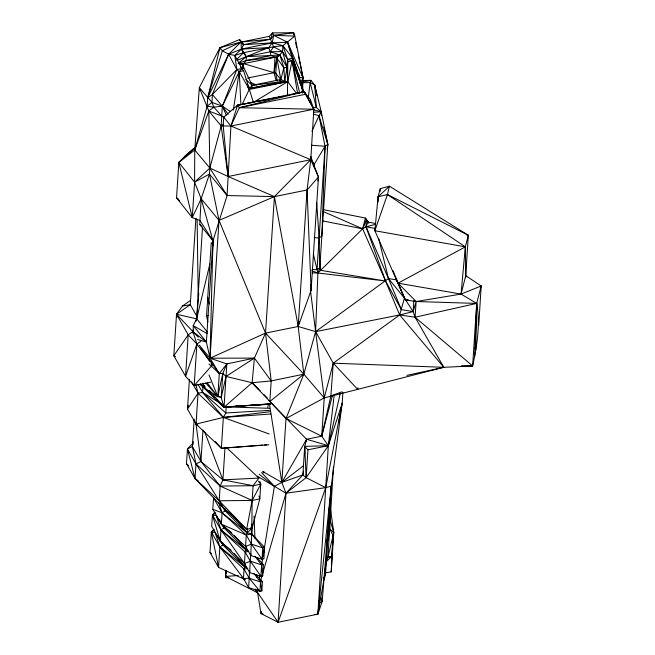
<?xml version="1.0" encoding="UTF-8"?>
<svg xmlns="http://www.w3.org/2000/svg" width="655" height="655" viewBox="0 0 655 655"><rect width="100%" height="100%" fill="white"/><g stroke="black" fill="none" stroke-linecap="round" stroke-linejoin="round"><path stroke-width="0.98" d="M226.565 447.643L258.881 478.084L253.1 485.715L252.142 500.436L251.741 535.135M252.159 523.975L250.759 555.53L262 559.231L263.883 558.846L264.62 547.465L251.774 533.915L247.148 532.842L222.094 512.816L212.801 509.262L213.546 497.882L222.094 512.816L246.272 535.029L251.495 544.158L262 559.231L264.62 547.465L262.696 547.154M287.471 95.474L287.782 61.758L287.553 59.245L282.911 45.653L272.234 42.853L243.504 44.704L239.443 39.611L219.924 47.7L199.341 87.623L194.748 150.003L194.584 182.172L192.275 217.616L199.939 220.473L212.957 240.819L210.018 358.203L219.294 373.596L217.796 396.627L221.194 397.593L224.026 407.254L271.047 403.832L226.204 406.886L225.803 412.986L223.363 417.448L221.357 448.266L268.828 444.81M242.481 69.553L242.547 64.82L246.19 60.555L246.223 56.657L244.159 52.556L241.408 49.117L241.024 42.002L219.924 47.7L207.701 97.759L207.152 106.241L194.748 150.003L178.84 162.407L176.531 197.851L192.275 217.616L201.167 198.743L209.453 174.074L209.846 168.073L208.822 111.006L199.341 87.623L211.983 102.385L213.8 107.125L221.668 115.992L224.035 117.482M326.722 539.671L326.436 560.05L325.486 575.139L323.947 579.56L317.88 614.177L278.097 622.25L261.001 613.571L257.047 589.475M251.315 535.119L251.454 525.981M325.838 563.046L327.918 557.52L333.436 466.851M249.49 571.75L248.671 587.592L259.912 591.285L261.836 590.9L262.442 581.583L255.687 574.443M249.711 570.734L249.645 572.593L260.895 576.285L262.671 575.925L263.408 564.544L256.768 557.389M212.392 257.783L212.957 240.819L227.089 195.542L230.928 126.038L237.569 105.209L304.207 91.684L310.396 99.544L313.835 109.213L310.773 159.714L307.072 189.999L298.189 326.485L303.822 374.193L286.006 418.52L281.846 482.399L285.989 493.199L278.097 622.25L255.155 589.001M330.407 508.264L333.772 532.54L333.1 535.479L331.209 571.905L325.232 572.789M474.703 356.312L476.701 303.412L481.179 285.973L465.762 275.673L465.337 246.853L468.317 235.26L389.447 186.216L380.268 188.607L378.066 196.811L374.873 230.732L405.248 299.851L416.154 301.529L476.701 303.412C480.442 324.315 477.102 345.431 472.632 365.94L443.812 367.308L333.248 363.189L315.612 331.635L310.495 290.664M250.644 554.687L249.645 572.593L244.421 563.472L220.989 529.879L212.433 514.945L215.094 512.169M250.832 553.663L250.759 555.53L245.535 546.409L221.357 524.197L212.801 509.262M313.319 254.025L317.896 273.012L315.612 331.635L324.233 397.921L321.736 436.181L328.335 445.67L317.88 614.177L314.891 614.439M310.716 156.676L310.773 159.714L274.412 196.615L265.521 333.1L254.402 358.105L226.843 363.918L210.018 358.203L206.399 342.041L212.957 240.819L199.742 224.436L201.167 198.743L194.584 182.172L178.84 162.407L184.669 156.463L195.788 146.908M230.404 111.547L222.307 106.175L213.8 107.125L207.152 106.241L211.983 102.385L212.384 94.492L228.636 54.226L241.024 42.002L222.356 50.787L207.701 97.759L212.384 94.492L236.856 69.536L241.924 68.505L243.586 70.724L253.395 102.393L237.569 105.209L223.723 117.139L223.175 125.621L228.112 176.506L274.412 196.615L307.072 189.999L318.477 176.989L310.896 156.954M303.306 91.831L302.635 86.861L303.183 78.379L294.84 36.074L293.579 32.75L273.724 35.362L270.63 39.202L243.504 44.704L241.408 49.117L234.777 55.429L236.856 69.536L222.307 106.175L221.169 125.948L228.112 176.506L310.773 159.714L314.13 164.421L314.334 167.443M226.008 575.72L225.885 577.743L228.923 577.653M226.122 573.706L226.294 570.677M193.135 333.493L193.258 325.658L196.68 318.739L209.887 263.867M209.051 363.983L219.294 373.596L222.839 373.375L226.032 376.437L252.109 382.741L286.006 418.52L324.233 397.921L443.812 367.308L399.656 314.949L385.549 281.003L366.022 226.81L366.423 220.006L365.416 218.049L323.398 209.674M478.731 325.535L481.179 285.973L461.046 294.087L416.154 301.529L398.019 283.173L396.725 279.988L388.464 278.531L315.612 331.635L303.822 374.193L269.852 401.49L268.886 400.41M190.531 300.424L182.442 306.057L176.522 314.253L188.198 334.836L185.561 376.306L194.191 385.517L210.648 382.176M189.426 379.294L187.486 409.138L196.041 424.063L221.357 448.266L262.598 445.081M202.51 227.203L196.68 318.739L195.87 321.49M207.864 321.916L206.571 315.841L211.246 242.653L213.227 245.126M299.016 79.836L299.204 76.872L287.594 42.256L273.724 35.362L272.521 32.897L269.213 36.369L241.72 41.953L239.443 39.611L243.504 44.704L241.72 41.953L270.63 39.202L272.521 32.897L293.579 32.75L293.997 34.731M329.154 516.934L329.776 529.043L333.1 535.479L331.766 556.463L325.985 561.867M380.08 191.563L380.268 188.607M413.87 300.612L413.174 311.575L415.041 317.216L443.812 367.308L406.919 375.364M465.631 277.712L468.317 235.26L387.433 194.535L378.066 196.811L378.205 201.92M195.894 218.32L190.278 304.673L176.522 314.253L173.821 355.731L185.561 376.306L196.893 344.039L200.921 341.23M194.183 419.094L192.382 446.554L195.992 463.896L195.018 478.568L222.463 507.134L246.64 529.346L252.142 528.036L259.814 498.881L260.772 484.16L259.961 481.556M202.96 386.294L202.559 392.394L223.363 417.448L269.23 434.003M203.009 429.967L200.929 461.488L220.154 486.075L252.142 500.436L259.814 498.881L258.971 496.023M223.445 124.303L221.169 125.948L209.846 168.073L194.584 182.172L209.453 174.074L219.024 220.375L210.018 358.203L254.402 358.105L271.186 380.907L269.852 401.49M245.117 579.601L218.549 567.369L209.993 552.435L211.328 532.007L213.98 529.232M243.308 68.464L243.619 63.65L275.018 57.272L279.841 54.889L282.526 51.557L282.911 45.653L294.84 36.074L273.724 35.362L272.234 42.853L268.624 47.586L236.815 60.456M200.152 384.428L224.026 407.254L226.843 363.918L219.294 373.596L200.831 348.165M225.033 447.275L222.913 479.861L220.154 486.075L219.196 500.788L222.463 507.134L236.529 518.817M211.966 533.833L211.328 532.007L215.11 532.621L219.875 546.941L218.549 567.369L211.328 532.007L214.717 530.198M231.182 550.347L220.244 541.259L211.696 526.325L212.433 514.945L216.215 515.567L220.989 529.879L220.244 541.259L244.421 563.472L250.39 561.212L261.632 564.905L263.408 564.544M218.598 502.319L222.094 512.816L221.357 524.197L231.518 532.63M251.913 88.237L252.101 85.346L242.547 64.82L238.985 63.65M246.804 567.386L244.929 566.96L222.798 544.903L222.929 542.929M247.934 550.323L246.043 549.905L223.912 527.84L224.043 525.867M264.62 547.465L262.745 547.85L251.495 544.158L245.535 546.409L246.272 535.029L247.148 532.842L225.025 510.777L225.148 508.804M257.734 590.589L257.169 592.538L225.492 576.449L225.893 570.325M245.117 564.004L244.929 566.96L244.053 569.154L243.447 578.471L248.671 587.592M244.421 563.472L245.166 552.091L246.043 549.905L246.231 546.933M234.326 516.959L247.148 532.842L247.41 528.888M280.659 82.407L280.848 79.517L283.82 67.776L279.841 54.889L270.286 51.77L246.223 56.657L238.101 63.363L246.19 60.555L270.859 55.544L279.841 54.889L287.021 67.391L287.733 81.646L296.707 93.665M242.301 104.079L249.735 88.392L284.769 81.277L287.021 67.391L287.553 59.245L282.526 51.557L273.61 46.783L244.159 52.556L234.777 55.429L228.636 54.226L222.356 50.787L219.924 47.7L219.761 49.69M258.348 590.065L259.912 591.285L260.518 581.967L253.853 573.444M255 556.382L261.632 564.905L260.895 576.285L250.39 561.212L245.166 552.091L220.989 529.879L223.912 527.84L222.749 525.122M262 559.231L262.745 547.85L251.774 533.915L246.272 535.029L221.357 524.197L219.752 519.669M298.786 77.061L298.983 74.138M310.216 102.368L310.396 99.544M313.999 166.444L314.13 164.421L325.06 146.261L327.819 144.428L321.261 111.808L314.637 84.839L310.888 80.352L302.921 80.499M310.634 157.708L310.773 159.714L318.477 176.989L311.109 290.312L298.189 326.485L265.521 333.1L210.018 358.203L199.341 345.201M260.559 580.854L285.989 493.199L302.856 474.924L304.714 446.383L306.565 439.251L269.565 401.138M312.173 269.41L317.028 269.704L325.06 146.261L319.001 115.747L321.261 111.808L316.316 107.477L310.142 82.505L310.888 80.352L300.326 82.522M306.434 441.282L306.565 439.251L321.736 436.181L332.372 395.726M342.884 392.427L342.18 403.292L328.335 445.67L304.714 446.383L307.956 449.813L306.147 477.667L285.989 493.199L257.39 476.226M285.989 493.199L325.731 487.672L331.25 486.108L326.436 560.05L323.947 579.56L322.178 601.437L317.88 614.177L331.25 486.108L342.18 403.292L325.731 487.672L278.097 622.25M331.209 571.905L333.772 532.54L329.989 519.833L329.449 515.821M260.772 484.16L252.142 500.436L246.64 529.346L219.196 500.788L195.018 478.568L186.462 463.642L187.445 448.962L192.816 443.369L192.382 446.554L200.929 461.488L222.913 479.861L253.1 485.715L260.772 484.16L258.348 481.032M219.572 396.48L221.194 397.593L222.839 373.375L226.843 363.918M302.528 92.797C301.063 75.317 291.614 59.318 287.594 42.256L272.234 42.853L241.408 49.117L228.636 54.226L207.701 97.759M286.006 418.52L321.736 436.181L330.898 395.833L333.248 363.189L399.656 314.949L413.174 311.575L416.154 301.529L415.041 317.216L472.632 365.94L476.701 303.412L461.046 294.087L398.019 283.173L393.008 270.646M331.25 486.108L323.947 579.56L323.185 577.735M198.792 293.473L196.68 318.739L207.324 332.003M357.917 387.752L357.769 389.463L333.248 363.189L324.233 397.921L303.822 374.193L265.521 333.1L219.024 220.375L201.167 198.743L212.957 240.819M216.297 399.575L224.026 407.254L252.109 382.741L254.402 358.105L226.032 376.437L221.194 397.593M227.432 576.809L225.492 576.449L226.057 570.53M226.081 575.729L225.885 577.743L227.473 576.474M302.413 92.838L302.725 89.85L292.597 58.221L282.911 45.653L273.61 46.783L270.286 51.77L270.859 55.544L276.787 57.869L283.82 67.776L284.769 81.277L287.733 81.646L292.597 58.221L287.553 59.245L292.097 60.882L302.725 89.85L302.373 92.74M263.023 556.463L274.412 486.329L281.846 482.399L302.856 474.924L306.147 477.667L328.335 445.67L334.197 395.022M308.227 98.283L310.142 82.505L300.367 82.849M327.148 149.455L327.819 144.428L323.807 127.054M283.82 67.776L287.021 67.391L287.782 61.758L292.097 60.882L299.761 93.387M317.872 181.009L318.477 176.989M233.295 110.187L239.255 71.608L241.924 68.505L234.777 55.429M267.789 407.467L268.419 403.439M257.661 589.533L257.169 592.538L255.843 591.097M259.29 579.511L259.937 575.508M261.73 564.487L262.704 558.469M302.258 92.683L302.725 89.85M327.254 543.06L329.776 529.043L333.772 532.54M338.733 422.377L342.18 403.292M474.793 348.132L475.726 349.942L476.701 303.412L415.041 317.216L399.656 314.949L315.612 331.635L298.189 326.485L299.122 321.507M193.331 441.65L192.382 446.554L187.445 448.962L195.018 478.568L198.301 480.942M302.856 474.924L303.609 471.174M188.28 405.199L187.486 409.138L198.039 393.237L202.559 392.394L221.98 404.299M222.839 373.375L217.796 396.627L205.089 388.464L202.944 383.159M261.435 611.582L261.001 613.571L263.007 613.948M307.956 449.813L328.335 445.67L340.256 393.401M326.599 558.879L327.918 557.52L333.1 535.479M465.762 275.673L461.046 294.087L465.337 246.853L374.873 230.732L375.569 227.825M374.873 230.732L387.433 194.535L389.447 186.216L378.066 196.811M327.115 539.835L329.776 529.043M312.107 272.816L317.896 273.012L362.641 228.808L365.416 218.049L368.446 222.16M399.656 314.949L404.422 298.164L396.725 279.988L405.248 299.851L408.139 299.769M209.485 360.848L196.893 344.039L192.914 331.569L193.446 329.735M298.189 326.485L274.412 196.615L227.089 195.542L209.846 168.073L194.748 150.003L208.822 111.006L213.8 107.125M311.723 270.736L317.896 273.012L319.787 267.821L327.819 144.428L319.001 115.747L313.295 114.158M375.348 228.456L366.022 226.81L367.922 222.02L366.423 220.006L362.641 228.808L385.549 281.003L401.384 309.651L413.174 311.575L404.422 298.164L388.464 278.531L366.022 226.81L362.641 228.808L322.727 220.899M175.54 356.729L173.821 355.731L188.198 334.836L192.914 331.569L193.716 329.809M310.658 156.684L310.773 159.714L230.928 126.038L239.345 107.715L304.207 91.684L313.835 109.213L230.928 126.038L221.169 125.948L208.822 111.006L221.668 115.992M311.903 131.197L319.001 115.747M480.295 287.807L481.179 285.973M226.343 115.1L222.307 106.175L239.255 71.608L243.586 70.724M236.627 106.806L237.569 105.209L276.492 97.62M299.818 83.185L303.183 78.379L298.377 55.569M262.68 473.336L263.949 471.747M211.802 365.621L194.191 385.517L196.893 344.039L188.198 334.836M237.028 59.146L243.316 52.932L241.408 49.117L268.624 47.586L270.286 51.77L282.526 51.557L287.021 67.391M279.841 54.889L276.787 57.869L274.019 72.68L276.042 80.409M247.148 532.842L252.142 528.036L250.275 527.979M179.143 164.405L178.84 162.407L193.684 148.726L195.608 148.235M320.713 602.747L322.178 601.437L320.876 597.557M184.669 156.463L193.684 148.726L194.748 150.003M303.322 465.836L281.846 482.399L262.63 471.461M279.194 80.696L280.848 79.517L284.769 81.277L252.101 85.346L249.735 88.392L248.065 86.042M222.094 512.816L225.025 510.777L223.47 507.158M245.019 579.691L243.447 578.471L219.875 546.941L222.798 544.903L221.251 541.284M317.028 269.704L319.787 267.821L319.091 237.945L316.717 202.698M253.395 102.393L287.733 81.646L249.735 88.392L247.107 84.028M398.019 283.173L465.337 246.853L387.433 194.535M215.823 513.135L212.433 514.945L220.244 541.259L218.639 536.74M219.024 220.375L274.412 196.615M330.898 395.833L342.139 391.78M327.918 557.52L331.766 556.463L326.812 557.2M366.022 226.81L375.454 224.346M291.409 94.582L304.207 91.684L313.835 109.213L239.345 107.715L237.569 105.209M258.398 389.373L252.109 382.741L271.186 380.907L303.822 374.193M247.524 78.051L274.019 72.68L275.78 73.254L280.848 79.517L252.101 85.346L245.854 79.46M247.688 86.894L249.26 89.457L287.733 81.646M259.405 101.173L267.42 99.544M272.431 98.528L276.443 97.718M278.449 97.308L283.459 96.293L278.49 97.227M239.345 107.715L305.353 94.32M206.571 315.841L208.323 315.481M245.166 552.091L248.908 551.33M211.328 532.007L219.875 546.941L244.053 569.154L247.762 568.401M241.851 577.26L243.447 578.471L249.277 578.275L260.518 581.967L262.442 581.583L260.534 580.969M182.442 306.057L190.278 304.673L197.081 316.692M269.737 411.766L223.363 417.448L196.041 424.063L195.779 422.049M246.19 60.555L275.018 57.272L274.019 72.68L243.619 63.65L239.018 63.412M264.612 444.925L266.618 444.77M225.492 576.449L238.264 575.499M312.599 107.747L316.316 107.477L314.637 84.839L310.142 82.505M270.834 413.993L223.363 417.448L198.039 393.237L191.497 381.816M269.672 408.319L226.204 406.886L233.262 406.436M235.276 406.313L270.572 404.078M226.204 406.886L269.934 404.282M269.541 410.382L225.803 412.986L202.559 392.394L198.031 384.493M313.45 112.242L321.261 111.808L321.335 115.517M258.881 478.084L222.913 479.861L204.581 431.71M270.859 55.544L246.223 56.657L243.316 52.932M253.1 485.715L220.154 486.075L195.992 463.896L187.445 448.962M252.142 500.436L219.196 500.788L195.992 463.896L200.929 461.488L195.91 423.089M461.497 365.727L472.632 365.94L467.727 365.384M314.236 237.65L319.091 237.945L321.859 236.062L325.06 146.261L311.469 145.254M317.896 273.012L385.549 281.003L320.434 270.302L319.656 264.767M367.922 222.02L375.462 223.486M466.319 234.817L468.317 235.26M176.85 317.249L176.522 314.253L196.623 318.829M313.671 109.86L321.261 111.808M197.597 339.462L206.399 342.041L193.258 325.658L207.209 333.632M328.335 445.67L306.565 439.251L281.846 482.399L269.361 403.415M211.983 102.385L222.307 106.175L228.21 114.363M299.204 79.853L299.204 76.872L303.183 78.379L301.619 73.769M250.996 82.62L256.58 85.003M322.8 211.336L362.641 228.808M209.846 168.073L228.112 176.506M325.731 487.672L306.147 477.667L304.714 446.383L304.796 453.465M301.063 86.034L302.635 86.861L302.315 84.904M197.818 425.038L196.041 424.063L198.039 393.237L195.771 384.362M200.446 384.059L204.802 386.589M178.168 198.989L176.531 197.851L179.454 200.684M200.119 384.125L202.248 385.754M176.522 314.253L192.914 331.569L206.399 342.041M259.265 474.277L274.412 486.329L261.623 472.591M209.993 552.435L211.581 553.704M220.989 529.879L246.043 549.905L234.498 535.602M219.875 546.941L244.929 566.96L234.023 553.467M214.824 394.187L217.796 396.627L209.002 374.996M249.26 89.457L239.255 71.608L236.856 69.536L228.636 54.226M199.742 224.436L201.953 226.352M301.226 85.543L302.635 86.861M205.768 389.086L214.193 397.479M252.109 382.741L260.051 390.691M263.662 394.302L267.273 397.912M192.914 331.569L198.334 337.169M186.462 463.642L188.575 465.836M240.524 67.047L241.924 68.505M215.282 441.495L221.357 448.266M205.785 383.011L217.796 396.627L207.365 383.052M209.403 390.405L224.026 407.254M212.384 94.492L222.307 106.175M209.453 174.074L227.089 195.542M259.912 591.285L249.277 578.275L244.053 569.154M223.723 117.139L230.928 126.038M211.278 363.255L212.482 364.851L210.828 361.134M368.249 222.471L366.423 220.006L368.839 223.29M200.733 348.272L203.672 352.415M204.843 354.068L210.132 361.535M211.303 363.197L212.482 364.851M221.431 505.054L225.025 510.777M216.215 515.567L223.912 527.84M215.11 532.621L222.798 544.903M220.956 504.497L222.463 507.134L221.824 505.324M269.213 36.369L273.61 46.783M404.422 298.164L405.248 299.851M287.594 42.256L303.183 78.379M401.384 309.651L388.464 278.531L378.672 238.404M178.84 162.407L192.275 217.616M199.341 87.623L200.053 90.587M207.75 297.313L209.338 304.1M316.946 95.704L314.637 84.839L314.981 87.852M295.667 42.673L296.707 47.627M204.516 385.492L205.089 388.464M280.848 79.517L276.787 57.869L275.78 73.254L277.261 81.13M310.765 288.388L311.109 290.312L310.904 284.204M293.579 32.75L293.915 34.723M292.097 60.882L297.566 93.305M310.789 288.356L311.109 290.312L307.072 189.999M324.577 569.252L325.486 575.139M260.518 581.967L261.836 590.9M299.204 76.872L299.949 82.817M265.521 333.1L271.186 380.907M329.481 514.822L329.989 519.833L329.137 507.772M261.632 564.905L262.671 575.925M319.951 261.23L320.434 270.302M239.255 71.608L240.893 104.808M254.042 516.042L254.959 538.475M256.465 575.196L256.547 577.243M197.122 219.384L198.219 296.846"/></g></svg>
